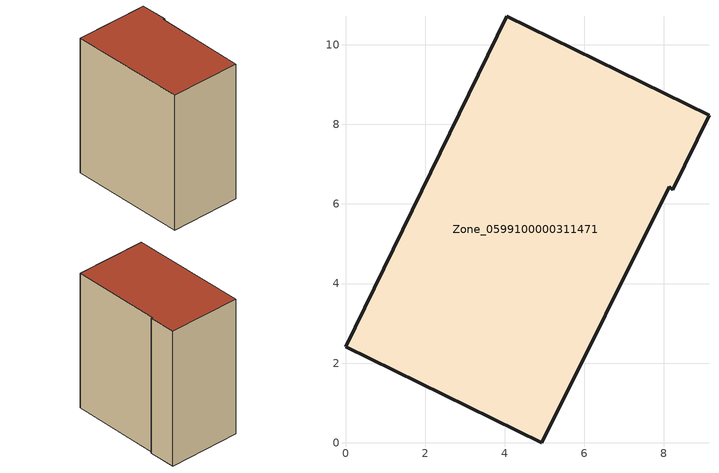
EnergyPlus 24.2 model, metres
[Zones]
Zone_0599100000311471
 floor ground (C_G): 8.13,6.43 4.93,0 0,2.42 4.05,10.71 9.13,8.23 8.22,6.36 z0
 wall outside (C_F): 4.05,10.71 0,2.42 4.93,0 8.13,6.43 8.22,6.36 9.13,8.23 4.05,10.71 z0:10.73
 roof outside (C_R): 8.22,6.36 9.13,8.23 4.05,10.71 0,2.42 4.93,0 8.13,6.43 z10.73
[BUILDING]
Pand.0599100000311471: North Axis=0; Terrain=City; Loads Convergence Tolerance Value=0.04; Temperature Convergence Tolerance Value=0.4; Solar Distribution=FullExterior; Maximum Number of Warmup Days=25; Minimum Number of Warmup Days=1
[Site:Location]
Rotterdam.The.Hague.AP_ZH_NLD Design_Conditions: Latitude=51.96; Longitude=4.45; Time Zone=1; Elevation=-4.5
[SITE:GROUNDTEMPERATURE:BUILDINGSURFACE]
18, 18, 18, 18, 18, 18, 18, 18, 18, 18, 18, 18
[MATERIAL] Thermal Absorptance=0.9; Solar Absorptance=0.7; Visible Absorptance=0.7
Name | Roughness | Thickness | Conductivity | Density | Specific Heat
G.TI.1975-1991 | MediumSmooth | 0.15 | 0.288461 | 540 | 1210
F.TI.1975-1991 | Rough | 0.3 | 0.230769 | 1920 | 840
R.TI.1975-1991 | MediumRough | 0.2 | 0.153846 | 1500 | 1000
[CONSTRUCTION]
C_G: G.TI.1975-1991
C_F: F.TI.1975-1991
C_R: R.TI.1975-1991
[ZONE]
Zone_0599100000311471: Type=1; Multiplier=1; Ceiling Height=Autocalculate; Volume=Autocalculate; Floor Area=autocalculate; Part of Total Floor Area=Yes
[ZONEINFILTRATION:DESIGNFLOWRATE]
Infil_Zone_0599100000311471: Zone or ZoneList or Space or SpaceList=Zone_0599100000311471; Schedule=AlwaysOn; Design Flow Rate Calculation Method=Flow/Area; Flow Rate per Floor Area=0.003; Constant Term Coefficient=1; Temperature Term Coefficient=0; Velocity Term Coefficient=0; Velocity Squared Term Coefficient=0
[HVACTEMPLATE:ZONE:IDEALLOADSAIRSYSTEM]
Zone_0599100000311471: Maximum Heating Supply Air Temperature=50; Minimum Cooling Supply Air Temperature=13; Maximum Heating Supply Air Humidity Ratio=0.0156; Minimum Cooling Supply Air Humidity Ratio=0.0077; Heating Limit=NoLimit; Cooling Limit=NoLimit; Dehumidification Control Type=ConstantSensibleHeatRatio; Cooling Sensible Heat Ratio=0.7; Dehumidification Setpoint=60; Humidification Control Type=None; Humidification Setpoint=30; Outdoor Air Method=None; Outdoor Air Flow Rate per Person=0.00944; Outdoor Air Flow Rate per Zone Floor Area=0; Outdoor Air Flow Rate per Zone=0; Demand Controlled Ventilation Type=None; Outdoor Air Economizer Type=NoEconomizer; Heat Recovery Type=None; Sensible Heat Recovery Effectiveness=0.7; Latent Heat Recovery Effectiveness=0.65
[ZONECONTROL:THERMOSTAT]
ThermostatControl_Zone_0599100000311471: Zone or ZoneList=Zone_0599100000311471; Control Type Schedule=DualSetpointControlType; Control 1=Thermostat_Zone_0599100000311471; Temperature Difference Between Cutout And Setpoint=0
[THERMOSTATSETPOINT:DUALSETPOINT]
Thermostat_Zone_0599100000311471: Heating Setpoint Temperature Schedule=HeatingSetpoint_Zone_0599100000311471; Cooling Setpoint Temperature Schedule=CoolingSetpoint_Zone_0599100000311471
[SCHEDULE:COMPACT]
HeatingSetpoint_Zone_0599100000311471: Through: 12/31, For: AllDays, Until: 24:00, 21
CoolingSetpoint_Zone_0599100000311471: Through: 12/31, For: AllDays, Until: 24:00, 24
DualSetpointControlType: Through: 12/31, For: AllDays, Until: 24:00, 4
AlwaysOn: Through: 12/31, For: AllDays, Until: 24:00, 1
